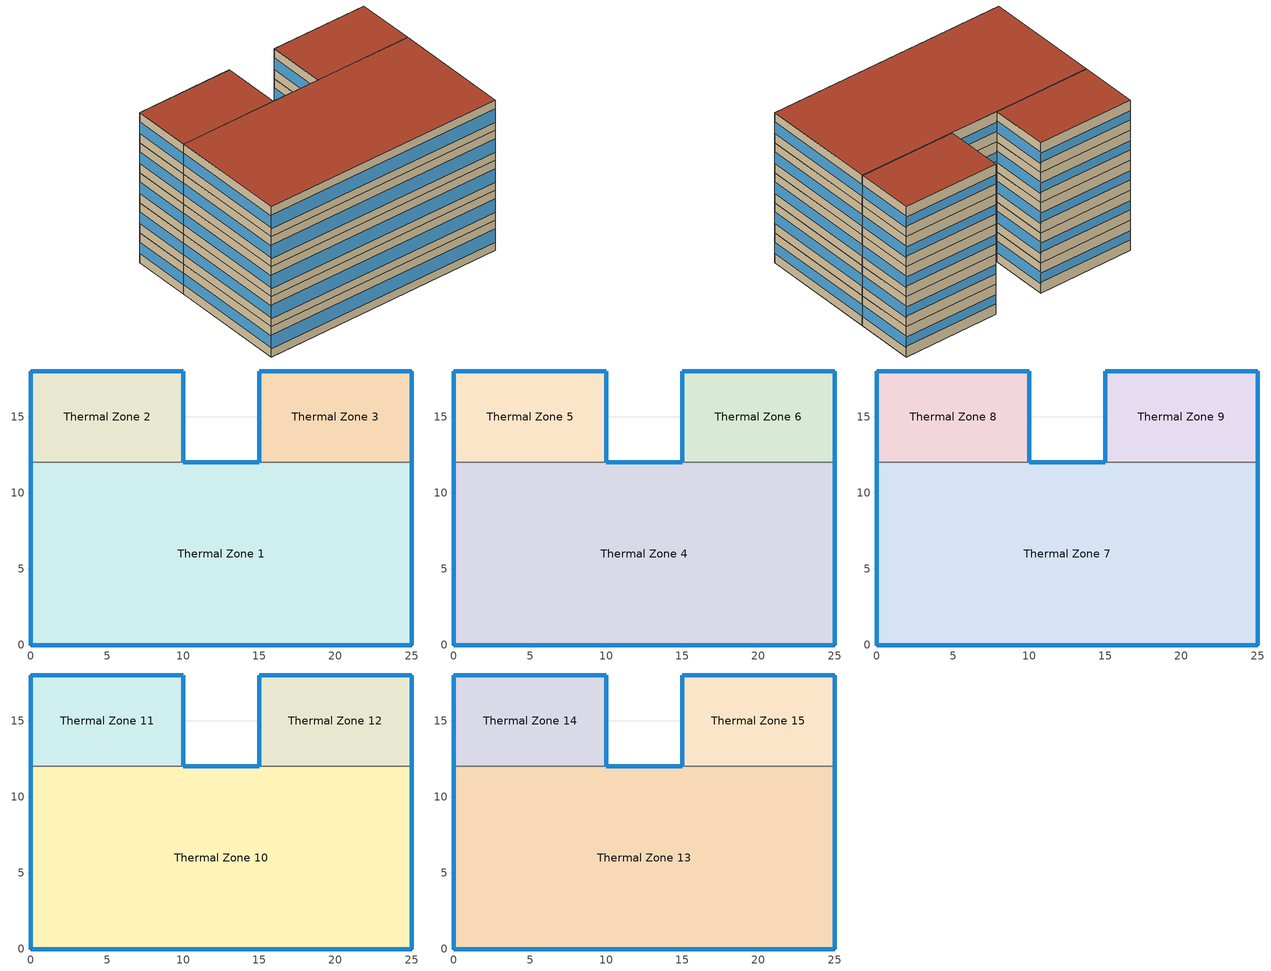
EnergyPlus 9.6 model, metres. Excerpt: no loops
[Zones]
Thermal Zone 1
 floor ground (ExtSlabCarpet): 0,0 25,0 25,12 0,12 z0
 wall outside (Ext Wall): 0,12 0,0 25,0 25,12 / 15,12 10,12 z0:3.2
 wall to Thermal Zone 2 (Interior Wall): 10,12 0,12 z0:3.2
 wall to Thermal Zone 3 (Interior Wall): 25,12 15,12 z0:3.2
 window (Ext Window): 25,0.01 25,11.99 / 0,11.99 0,0.01 z0.99:2.21; 14.99,12 10.01,12 z1.12:2.08; 0.01,0 24.99,0 z0.88:2.32
Thermal Zone 2
 floor ground (ExtSlabCarpet): 0,12 10,12 10,18 0,18 z0
 wall outside (Ext Wall): 10,12 10,18 0,18 0,12 z0:3.2
 window (Ext Window): 10,12.01 10,17.99 / 0,17.99 0,12.01 z0.99:2.21; 9.99,18 0.01,18 z1.12:2.08
Thermal Zone 3
 floor ground (ExtSlabCarpet): 15,12 25,12 25,18 15,18 z0
 wall outside (Ext Wall): 25,12 25,18 15,18 15,12 z0:3.2
 window (Ext Window): 25,12.01 25,17.99 / 15,17.99 15,12.01 z0.99:2.21; 24.99,18 15.01,18 z1.12:2.08
Thermal Zone 4
 floor to Thermal Zone 1 (Interior Floor): 0,0 25,0 25,12 0,12 z3.2
 wall outside (Ext Wall): 0,12 0,0 25,0 25,12 / 15,12 10,12 z3.2:6.4
 wall to Thermal Zone 5 (Interior Wall): 10,12 0,12 z3.2:6.4
 wall to Thermal Zone 6 (Interior Wall): 25,12 15,12 z3.2:6.4
 window (Ext Window): 25,0.01 25,11.99 / 0,11.99 0,0.01 z4.19:5.41; 14.99,12 10.01,12 z4.32:5.28; 0.01,0 24.99,0 z4.08:5.52
Thermal Zone 5
 floor to Thermal Zone 2 (Interior Floor): 0,12 10,12 10,18 0,18 z3.2
 wall outside (Ext Wall): 10,12 10,18 0,18 0,12 z3.2:6.4
 window (Ext Window): 10,12.01 10,17.99 / 0,17.99 0,12.01 z4.19:5.41; 9.99,18 0.01,18 z4.32:5.28
Thermal Zone 6
 floor to Thermal Zone 3 (Interior Floor): 15,12 25,12 25,18 15,18 z3.2
 wall outside (Ext Wall): 25,12 25,18 15,18 15,12 z3.2:6.4
 window (Ext Window): 25,12.01 25,17.99 / 15,17.99 15,12.01 z4.19:5.41; 24.99,18 15.01,18 z4.32:5.28
Thermal Zone 7
 floor to Thermal Zone 4 (Interior Floor): 0,0 25,0 25,12 0,12 z6.4
 wall outside (Ext Wall): 0,12 0,0 25,0 25,12 / 15,12 10,12 z6.4:9.6
 wall to Thermal Zone 8 (Interior Wall): 10,12 0,12 z6.4:9.6
 wall to Thermal Zone 9 (Interior Wall): 25,12 15,12 z6.4:9.6
 window (Ext Window): 25,0.01 25,11.99 / 0,11.99 0,0.01 z7.39:8.61; 14.99,12 10.01,12 z7.52:8.48; 0.01,0 24.99,0 z7.28:8.72
Thermal Zone 8
 floor to Thermal Zone 5 (Interior Floor): 0,12 10,12 10,18 0,18 z6.4
 wall outside (Ext Wall): 10,12 10,18 0,18 0,12 z6.4:9.6
 window (Ext Window): 10,12.01 10,17.99 / 0,17.99 0,12.01 z7.39:8.61; 9.99,18 0.01,18 z7.52:8.48
Thermal Zone 9
 floor to Thermal Zone 6 (Interior Floor): 15,12 25,12 25,18 15,18 z6.4
 wall outside (Ext Wall): 25,12 25,18 15,18 15,12 z6.4:9.6
 window (Ext Window): 25,12.01 25,17.99 / 15,17.99 15,12.01 z7.39:8.61; 24.99,18 15.01,18 z7.52:8.48
Thermal Zone 10
 floor to Thermal Zone 7 (Interior Floor): 0,0 25,0 25,12 0,12 z9.6
 wall outside (Ext Wall): 0,12 0,0 25,0 25,12 / 15,12 10,12 z9.6:12.8
 wall to Thermal Zone 11 (Interior Wall): 10,12 0,12 z9.6:12.8
 wall to Thermal Zone 12 (Interior Wall): 25,12 15,12 z9.6:12.8
 window (Ext Window): 25,0.01 25,11.99 / 0,11.99 0,0.01 z10.59:11.81; 14.99,12 10.01,12 z10.72:11.68; 0.01,0 24.99,0 z10.48:11.92
Thermal Zone 11
 floor to Thermal Zone 8 (Interior Floor): 0,12 10,12 10,18 0,18 z9.6
 wall outside (Ext Wall): 10,12 10,18 0,18 0,12 z9.6:12.8
 window (Ext Window): 10,12.01 10,17.99 / 0,17.99 0,12.01 z10.59:11.81; 9.99,18 0.01,18 z10.72:11.68
Thermal Zone 12
 floor to Thermal Zone 9 (Interior Floor): 15,12 25,12 25,18 15,18 z9.6
 wall outside (Ext Wall): 25,12 25,18 15,18 15,12 z9.6:12.8
 window (Ext Window): 25,12.01 25,17.99 / 15,17.99 15,12.01 z10.59:11.81; 24.99,18 15.01,18 z10.72:11.68
Thermal Zone 13
 floor to Thermal Zone 10 (Interior Floor): 0,0 25,0 25,12 0,12 z12.8
 wall outside (Ext Wall): 0,12 0,0 25,0 25,12 / 15,12 10,12 z12.8:16
 wall to Thermal Zone 14 (Interior Wall): 10,12 0,12 z12.8:16
 wall to Thermal Zone 15 (Interior Wall): 25,12 15,12 z12.8:16
 window (Ext Window): 25,0.01 25,11.99 / 0,11.99 0,0.01 z13.79:15.01; 14.99,12 10.01,12 z13.92:14.88; 0.01,0 24.99,0 z13.68:15.12
 roof outside (Ext Roof): 0,0 25,0 25,12 0,12 z16
Thermal Zone 14
 floor to Thermal Zone 11 (Interior Floor): 0,12 10,12 10,18 0,18 z12.8
 wall outside (Ext Wall): 10,12 10,18 0,18 0,12 z12.8:16
 window (Ext Window): 10,12.01 10,17.99 / 0,17.99 0,12.01 z13.79:15.01; 9.99,18 0.01,18 z13.92:14.88
 roof outside (Ext Roof): 0,12 10,12 10,18 0,18 z16
Thermal Zone 15
 floor to Thermal Zone 12 (Interior Floor): 15,12 25,12 25,18 15,18 z12.8
 wall outside (Ext Wall): 25,12 25,18 15,18 15,12 z12.8:16
 window (Ext Window): 25,12.01 25,17.99 / 15,17.99 15,12.01 z13.79:15.01; 24.99,18 15.01,18 z13.92:14.88
 roof outside (Ext Roof): 15,12 25,12 25,18 15,18 z16
[Building]
Building 1: North Axis {deg}=-0
[Site:Location]
Washington Dc Dulles IntL Ar: Latitude {deg}=38.98; Longitude {deg}=-77.47; Time Zone {hr}=-5; Elevation {m}=82
[SizingPeriod:DesignDay] Day of Month=21; Dry-Bulb Temperature Range Modifier Type=DefaultMultipliers; Barometric Pressure {Pa}=86790; Rain Indicator=No; Snow Indicator=No; Daylight Saving Time Indicator=No; Begin Environment Reset Mode=FullResetAtBeginEnvironment
Name | Month | Day Type | Maximum Dry-Bulb Temperature {C} | Daily Dry-Bulb Temperature Range {deltaC} | Humidity Condition Type | Wetbulb or DewPoint at Maximum Dry-Bulb {C} | Wind Speed {m/s} | Wind Direction {deg} | Solar Model Indicator | ASHRAE Clear Sky Optical Depth for Beam Irradiance (taub) | ASHRAE Clear Sky Optical Depth for Diffuse Irradiance (taud) | Enthalpy at Maximum Dry-Bulb {J/kg} | Sky Clearness
SALT-LAKE-CITY-IAP Ann Clg .4% Condns DB=>MWB | 7 | SummerDesignDay | 36.5 | 14.4 | Wetbulb | 17.1 | 5 | 340 | ASHRAETau | 0.339 | 2.366
SALT-LAKE-CITY-IAP Ann Clg .4% Condns DP=>MDB | 7 | SummerDesignDay | 22.5 | 14.4 | Dewpoint | 15.6 | 5 | 340 | ASHRAETau | 0.339 | 2.366
SALT-LAKE-CITY-IAP Ann Clg .4% Condns Enth=>MDB | 7 | SummerDesignDay | 30.8 | 14.4 | Enthalpy |  | 5 | 340 | ASHRAETau | 0.339 | 2.366 | 59300
SALT-LAKE-CITY-IAP Ann Clg .4% Condns WB=>MDB | 7 | SummerDesignDay | 31.2 | 14.4 | Wetbulb | 19 | 5 | 340 | ASHRAETau | 0.339 | 2.366
SALT-LAKE-CITY-IAP Ann Htg 99.6% Condns DB | 1 | WinterDesignDay | -12.4 | 0 | Wetbulb | -12.4 | 2.6 | 140 | ASHRAEClearSky |  |  |  | 0
SALT-LAKE-CITY-IAP Ann Htg Wind 99.6% Condns WS=>MCDB | 1 | WinterDesignDay | 6.8 | 0 | Wetbulb | 6.8 | 12.4 | 140 | ASHRAEClearSky |  |  |  | 0
SALT-LAKE-CITY-IAP Ann Hum_n 99.6% Condns DP=>MCDB | 1 | WinterDesignDay | -10.7 | 0 | Dewpoint | -16.2 | 2.6 | 140 | ASHRAEClearSky |  |  |  | 0
[Material] Thermal Absorptance=0.9
Name | Roughness | Thickness m | Conductivity W/m-K | Density kg/m3 | Specific Heat J/kg-K | Solar Absorptance | Visible Absorptance
wall brick | Smooth | 0.25 | 0.7 | 1800 | 829 | 0.65 | 0.65
roof concrete | MediumRough | 0.2 | 0.5 | 2243 | 837 | 0.65 | 0.65
Wall Insulation [30]; Roof Insulation [30] | MediumRough | 0.1693 | 0.049 | 265 | 836.8 | 0.7 | 0.7
F16 Acoustic tile | MediumSmooth | 0.0191 | 0.06 | 368 | 590 | 0.3 | 0.3
M11 100mm lightweight concrete | MediumRough | 0.1016 | 0.53 | 1280 | 840 | 0.5 | 0.5
MAT-CC05 4 HW CONCRETE | Rough | 0.1016 | 1.311 | 2240 | 836.8 | 0.85 | 0.85
G01a 19mm gypsum board | MediumSmooth | 0.019 | 0.16 | 800 | 1090 | 0.4 | 0.4
[Material:AirGap]
Name | Thermal Resistance m2-K/W
F04 Wall air space resistance | 0.15
F05 Ceiling air space resistance | 0.18
[Material:NoMass]
CP02 CARPET PAD: Roughness=Smooth; Thermal Resistance m2-K/W=0.1; Thermal Absorptance=0.9; Solar Absorptance=0.8; Visible Absorptance=0.8
[WindowMaterial:SimpleGlazingSystem]
Window Material Simple Glazing System: U-Factor W/m2-K=2.2; Solar Heat Gain Coefficient=0.35
[Construction]
Ext Roof: roof concrete, Roof Insulation [30]
Ext Wall: wall brick, Wall Insulation [30]
Ext Window: Window Material Simple Glazing System
ExtSlabCarpet: MAT-CC05 4 HW CONCRETE, CP02 CARPET PAD
Interior Floor: F16 Acoustic tile, F05 Ceiling air space resistance, M11 100mm lightweight concrete
Interior Wall: G01a 19mm gypsum board, F04 Wall air space resistance, G01a 19mm gypsum board
[Zone]
Thermal Zone 1; Thermal Zone 2; Thermal Zone 3: 0, 0, 0, 0, , 1, , , , , , Yes
Thermal Zone 4; Thermal Zone 5; Thermal Zone 6: 0, 0, 0, 3.2, , 1, , , , , , Yes
Thermal Zone 7; Thermal Zone 8; Thermal Zone 9: 0, 0, 0, 6.4, , 1, , , , , , Yes
Thermal Zone 10; Thermal Zone 11; Thermal Zone 12: 0, 0, 0, 9.6, , 1, , , , , , Yes
Thermal Zone 13; Thermal Zone 14; Thermal Zone 15: 0, 0, 0, 12.8, , 1, , , , , , Yes
[AvailabilityManager:Scheduled] Schedule=Always On Discrete
VAV with Reheat 1 Availability Manager; Air Loop HVAC Outdoor Air System 1 Availability Manager
[Schedule:Constant]
Always On Discrete: Hourly Value=1
